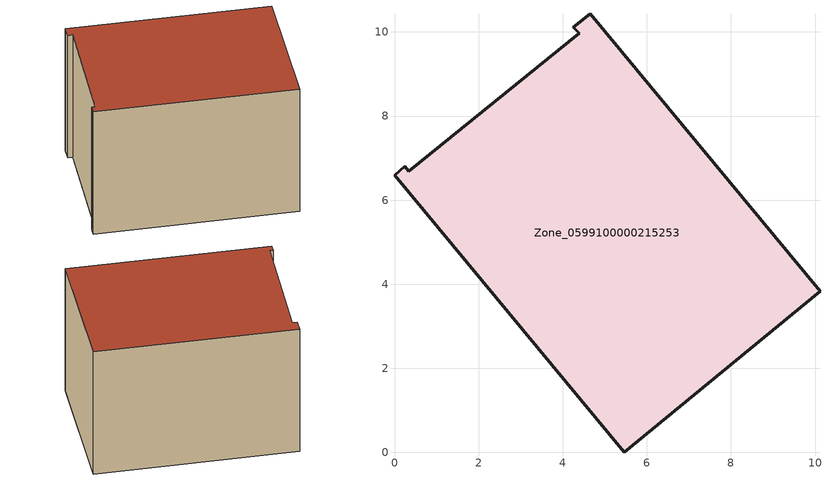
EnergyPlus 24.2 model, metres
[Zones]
Zone_0599100000215253
 floor ground (C_G): 0,6.6 0.25,6.8 0.34,6.68 4.4,9.96 4.25,10.11 4.65,10.44 10.12,3.84 5.47,0 z2.77
 wall outside (C_F): 4.65,10.44 4.25,10.11 4.4,9.96 0.34,6.68 0.25,6.8 0,6.6 5.47,0 10.12,3.84 4.65,10.44 z2.77:8.84
 roof outside (C_R): 0.25,6.8 0,6.6 5.47,0 10.12,3.84 4.65,10.44 4.25,10.11 4.4,9.96 0.34,6.68 z8.84
[BUILDING]
Pand.0599100000215253: North Axis=0; Terrain=City; Loads Convergence Tolerance Value=0.04; Temperature Convergence Tolerance Value=0.4; Solar Distribution=FullExterior; Maximum Number of Warmup Days=25; Minimum Number of Warmup Days=1
[Site:Location]
Rotterdam.The.Hague.AP_ZH_NLD Design_Conditions: Latitude=51.96; Longitude=4.45; Time Zone=1; Elevation=-4.5
[SITE:GROUNDTEMPERATURE:BUILDINGSURFACE]
18, 18, 18, 18, 18, 18, 18, 18, 18, 18, 18, 18
[MATERIAL] Thermal Absorptance=0.9; Solar Absorptance=0.7; Visible Absorptance=0.7
Name | Roughness | Thickness | Conductivity | Density | Specific Heat
G.TI.1946-1964 | MediumSmooth | 0.15 | 1 | 540 | 1210
F.TI.1946-1964 | Rough | 0.3 | 0.857143 | 1920 | 840
R.TI.1946-1964 | MediumRough | 0.2 | 0.277778 | 1500 | 1000
[CONSTRUCTION]
C_G: G.TI.1946-1964
C_F: F.TI.1946-1964
C_R: R.TI.1946-1964
[ZONE]
Zone_0599100000215253: Type=1; Multiplier=1; Ceiling Height=Autocalculate; Volume=Autocalculate; Floor Area=autocalculate; Part of Total Floor Area=Yes
[ZONEINFILTRATION:DESIGNFLOWRATE]
Infil_Zone_0599100000215253: Zone or ZoneList or Space or SpaceList=Zone_0599100000215253; Schedule=AlwaysOn; Design Flow Rate Calculation Method=Flow/Area; Flow Rate per Floor Area=0.003; Constant Term Coefficient=1; Temperature Term Coefficient=0; Velocity Term Coefficient=0; Velocity Squared Term Coefficient=0
[HVACTEMPLATE:ZONE:IDEALLOADSAIRSYSTEM]
Zone_0599100000215253: Maximum Heating Supply Air Temperature=50; Minimum Cooling Supply Air Temperature=13; Maximum Heating Supply Air Humidity Ratio=0.0156; Minimum Cooling Supply Air Humidity Ratio=0.0077; Heating Limit=NoLimit; Cooling Limit=NoLimit; Dehumidification Control Type=ConstantSensibleHeatRatio; Cooling Sensible Heat Ratio=0.7; Dehumidification Setpoint=60; Humidification Control Type=None; Humidification Setpoint=30; Outdoor Air Method=None; Outdoor Air Flow Rate per Person=0.00944; Outdoor Air Flow Rate per Zone Floor Area=0; Outdoor Air Flow Rate per Zone=0; Demand Controlled Ventilation Type=None; Outdoor Air Economizer Type=NoEconomizer; Heat Recovery Type=None; Sensible Heat Recovery Effectiveness=0.7; Latent Heat Recovery Effectiveness=0.65
[ZONECONTROL:THERMOSTAT]
ThermostatControl_Zone_0599100000215253: Zone or ZoneList=Zone_0599100000215253; Control Type Schedule=DualSetpointControlType; Control 1=Thermostat_Zone_0599100000215253; Temperature Difference Between Cutout And Setpoint=0
[THERMOSTATSETPOINT:DUALSETPOINT]
Thermostat_Zone_0599100000215253: Heating Setpoint Temperature Schedule=HeatingSetpoint_Zone_0599100000215253; Cooling Setpoint Temperature Schedule=CoolingSetpoint_Zone_0599100000215253
[SCHEDULE:COMPACT]
HeatingSetpoint_Zone_0599100000215253: Through: 12/31, For: AllDays, Until: 24:00, 21
CoolingSetpoint_Zone_0599100000215253: Through: 12/31, For: AllDays, Until: 24:00, 24
DualSetpointControlType: Through: 12/31, For: AllDays, Until: 24:00, 4
AlwaysOn: Through: 12/31, For: AllDays, Until: 24:00, 1
